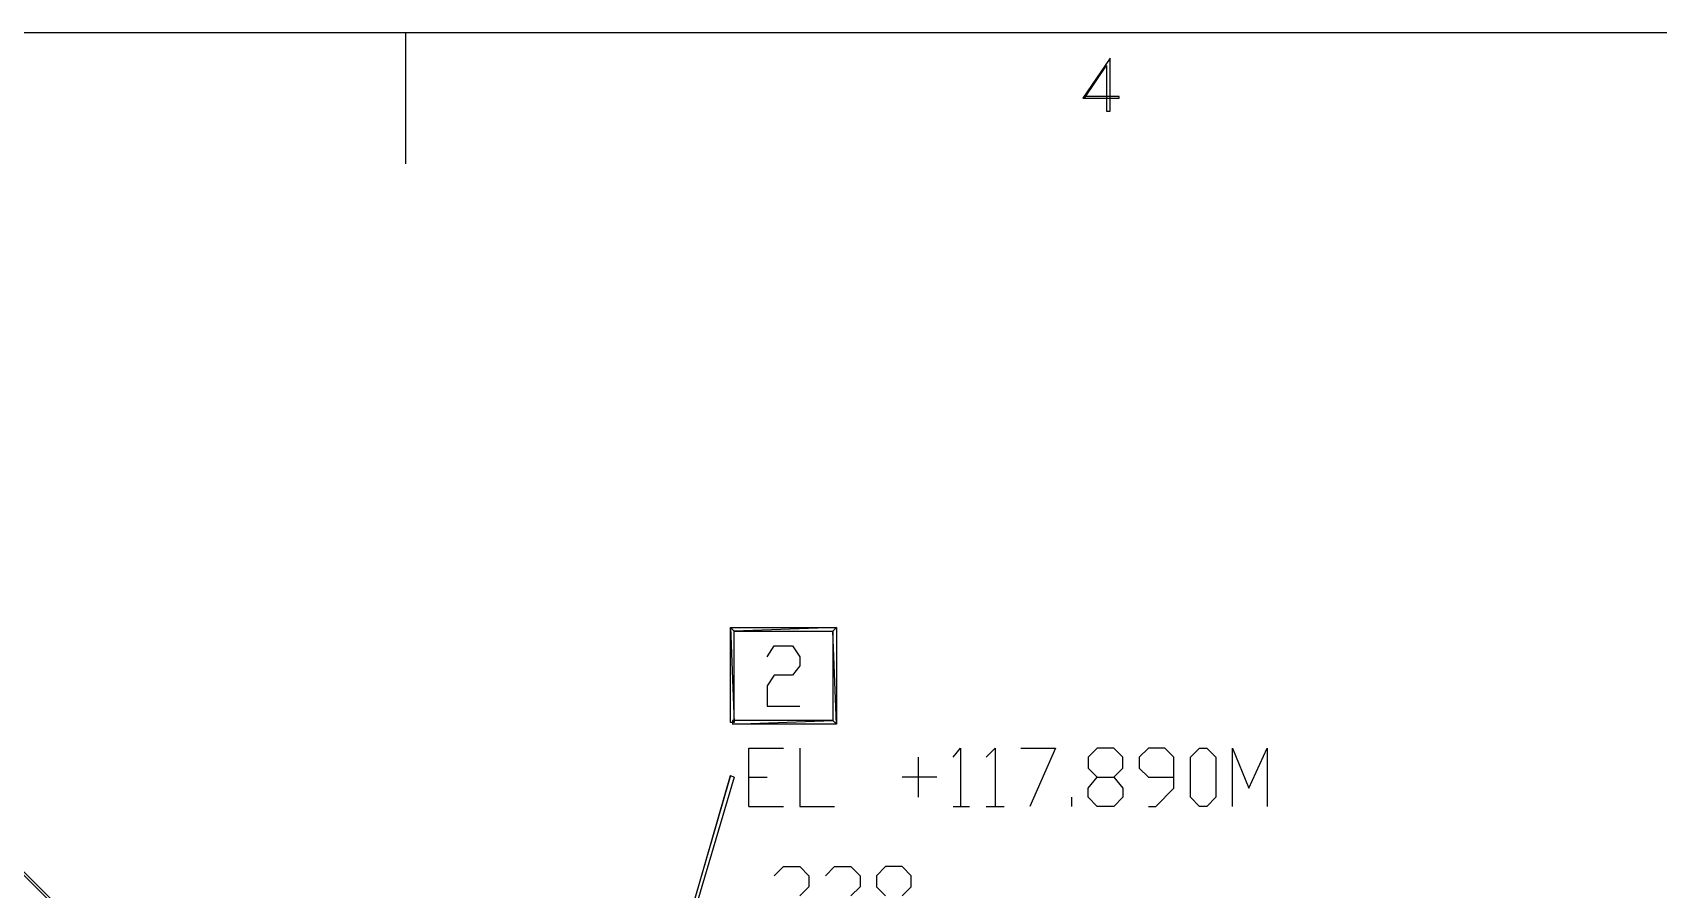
# Model space of a CAD drawing. Header units: millimetres. Extents: x 43 to 1147, y -811 to -31.
# Drawn here: x 294.3 to 401.3, y -87 to -30.6 of the extents above; entities that cross this region are included whole.
import ezdxf

# ---------------------------------------------------------------- set-up
doc = ezdxf.new("R2010")
doc.units = ezdxf.units.MM
doc.layers.add('EDITED_LINES', color=4, linetype='Continuous')

msp = doc.modelspace()

# ---------------------------------------------------------------- linework, layer by layer
at = {"layer": 'EDITED_LINES'}
for p, q in [((42.88, -30.64), (1146.64, -30.64)), ((318.88, -39.28), (318.88, -30.64)), ((365.2, -32.32), (363.4, -34.96)), ((363.52, -34.96), (364.96, -32.8)), ((364.96, -32.8), (364.96, -35.8)), ((365.2, -35.8), (365.2, -32.32)), ((363.4, -34.96), (365.8, -34.96)), ((365.8, -34.84), (363.52, -34.84)), ((365.8, -34.96), (365.8, -34.84)), ((364.96, -35.8), (365.2, -35.8)), ((340.48, -70), (340.24, -69.76)), ((340.24, -69.76), (347.2, -69.76)), ((340.48, -70), (340.24, -69.76)), ((340.24, -69.76), (340.48, -76)), ((340.24, -69.76), (340.48, -76)), ((340.24, -76), (340.24, -69.76)), ((347.2, -69.76), (340.48, -70)), ((347.2, -69.76), (340.48, -70)), ((340.48, -70), (346.96, -70)), ((340.48, -76), (340.48, -70)), ((346.96, -70), (347.2, -69.76)), ((346.96, -70), (347.2, -69.76)), ((347.2, -76.12), (346.96, -70)), ((346.96, -70), (346.96, -75.88)), ((347.2, -76.12), (346.96, -70)), ((347.2, -69.76), (347.2, -76.12)), ((342.64, -71.68), (343.12, -70.96)), ((343.12, -70.96), (344.32, -70.96)), ((344.32, -70.96), (344.8, -71.68)), ((344.8, -72.28), (344.32, -72.88)), ((344.8, -71.68), (344.8, -72.28)), ((343.12, -72.88), (342.64, -73.6)), ((342.64, -73.6), (342.64, -74.92)), ((344.32, -72.88), (343.12, -72.88)), ((340.36, -75.88), (340.36, -76.12)), ((340.36, -76.12), (346.96, -75.88)), ((346.96, -75.88), (340.36, -75.88)), ((340.36, -76.12), (346.96, -75.88)), ((342.64, -74.92), (344.8, -74.92)), ((346.96, -75.88), (347.2, -76.12)), ((346.96, -75.88), (347.2, -76.12)), ((340.48, -76), (340.24, -76)), ((347.2, -76.12), (340.36, -76.12)), ((341.44, -81.52), (341.44, -77.68)), ((341.44, -77.68), (343.72, -77.68)), ((344.8, -77.68), (344.8, -81.52)), ((354.88, -78.28), (355.36, -77.68)), ((355.36, -77.68), (355.36, -81.52)), ((357.04, -78.28), (357.64, -77.68)), ((357.64, -77.68), (357.64, -81.52)), ((359.32, -77.68), (361.6, -77.68)), ((361.6, -77.68), (359.92, -81.52)), ((364.36, -77.68), (363.76, -78.28)), ((365.44, -77.68), (364.36, -77.68)), ((366.04, -78.28), (365.44, -77.68)), ((367.72, -77.68), (367.12, -78.28)), ((368.8, -77.68), (367.72, -77.68)), ((369.4, -78.28), (368.8, -77.68)), ((370.48, -78.28), (371.08, -77.68)), ((371.08, -77.68), (371.56, -77.68)), ((371.56, -77.68), (372.16, -78.28)), ((373.24, -81.52), (373.24, -77.68)), ((373.24, -77.68), (374.32, -80.32)), ((374.32, -80.32), (375.52, -77.68)), ((375.52, -77.68), (375.52, -81.52)), ((352.6, -80.92), (352.6, -78.28)), ((363.76, -78.28), (363.76, -79)), ((363.76, -79), (364.36, -79.6)), ((365.44, -79.6), (366.04, -79)), ((366.04, -79), (366.04, -78.28)), ((367.12, -78.28), (367.12, -79)), ((367.12, -79), (367.72, -79.6)), ((369.4, -80.32), (369.4, -78.28)), ((370.48, -80.92), (370.48, -78.28)), ((372.16, -78.28), (372.16, -80.92)), ((340.24, -79.48), (330.28, -113.68)), ((330.4, -113.68), (340.24, -79.48)), ((330.4, -113.68), (340.24, -79.48)), ((340.48, -79.6), (330.4, -113.68)), ((340.24, -79.48), (340.48, -79.6)), ((341.44, -79.6), (342.64, -79.6)), ((353.8, -79.6), (351.52, -79.6)), ((363.76, -80.32), (364.36, -79.6)), ((364.36, -79.6), (365.44, -79.6)), ((365.44, -79.6), (366.04, -80.32)), ((367.72, -79.6), (369.4, -79.6)), ((362.68, -81.52), (362.68, -80.92)), ((363.76, -80.92), (363.76, -80.32)), ((364.36, -81.52), (363.76, -80.92)), ((366.04, -80.92), (365.44, -81.52)), ((366.04, -80.32), (366.04, -80.92)), ((368.2, -81.52), (369.4, -80.32)), ((371.08, -81.52), (370.48, -80.92)), ((372.16, -80.92), (371.56, -81.52)), ((341.44, -81.52), (343.72, -81.52)), ((344.8, -81.52), (347.08, -81.52)), ((354.88, -81.52), (355.96, -81.52)), ((357.04, -81.52), (358.24, -81.52)), ((365.44, -81.52), (364.36, -81.52)), ((367.72, -81.52), (368.2, -81.52)), ((371.56, -81.52), (371.08, -81.52)), ((343.12, -86.08), (343.72, -85.48)), ((343.72, -85.48), (344.8, -85.48)), ((344.8, -85.48), (345.4, -86.08)), ((346.48, -86.08), (347.08, -85.48)), ((347.08, -85.48), (348.16, -85.48)), ((348.16, -85.48), (348.76, -86.08)), ((350.44, -85.48), (349.84, -86.08)), ((351.52, -85.48), (350.44, -85.48)), ((352.12, -86.08), (351.52, -85.48)), ((329.8, -121.84), (293.44, -85.72)), ((293.44, -85.72), (329.68, -121.96)), ((329.8, -121.84), (293.44, -85.72)), ((293.56, -85.6), (329.8, -121.84)), ((345.4, -86.08), (345.4, -86.8)), ((348.76, -86.08), (348.76, -86.8)), ((349.84, -86.08), (349.84, -86.8)), ((352.12, -86.8), (352.12, -86.08)), ((345.4, -86.8), (344.8, -87.4)), ((348.76, -86.8), (348.16, -87.4)), ((349.84, -86.8), (350.44, -87.4)), ((351.52, -87.4), (352.12, -86.8))]:
    msp.add_line(p, q, dxfattribs=at)

doc.saveas('drawing.dxf')
